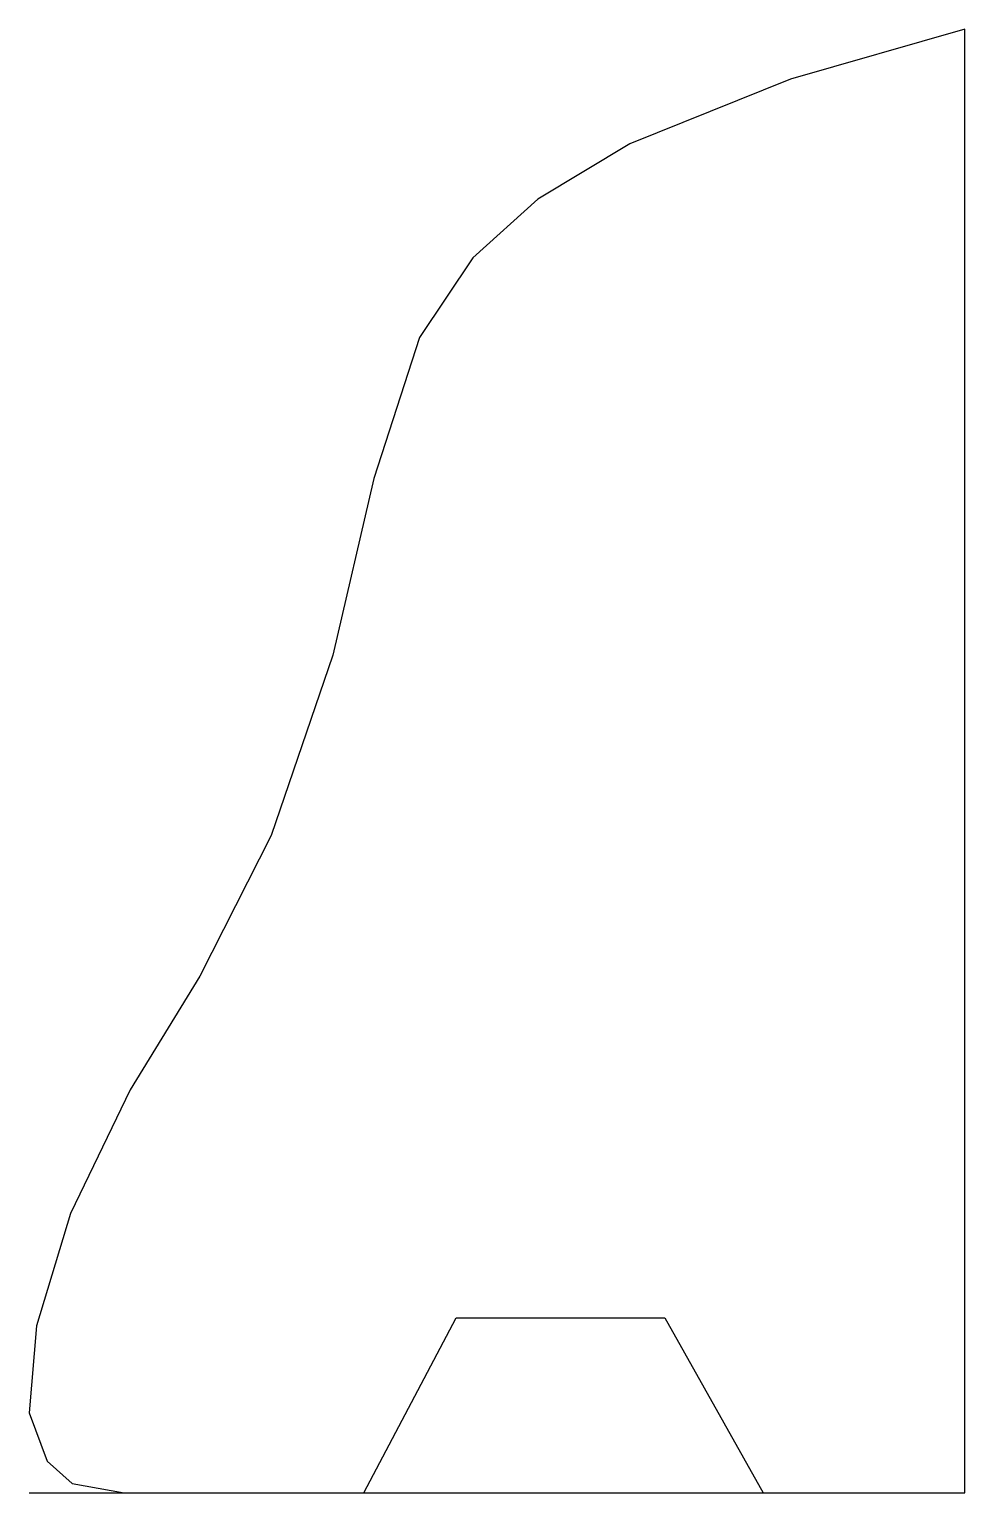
# Model space of a CAD drawing. Extents: x -32 to 0, y 0 to 50.
import ezdxf

# ---------------------------------------------------------------- set-up
doc = ezdxf.new("R2010")
doc.units = 0
doc.layers.get('0').update_dxf_attribs({"linetype": 'CONTINUOUS'})

msp = doc.modelspace()

# ---------------------------------------------------------------- linework, layer by layer
at = {"linetype": 'CONTINUOUS'}
for p, q in [((0, 50), (-5.95, 48.3)), ((0, 0), (0, 50)), ((0, 0), (0, 50)), ((-5.95, 48.3), (-11.44, 46.09)), ((-11.44, 46.09), (-14.58, 44.2)), ((-14.58, 44.2), (-16.81, 42.19)), ((-16.81, 42.19), (-18.63, 39.47)), ((-18.63, 39.47), (-20.19, 34.65)), ((-20.19, 34.65), (-21.59, 28.62)), ((-21.59, 28.62), (-23.7, 22.46)), ((-23.7, 22.46), (-26.13, 17.65)), ((-26.13, 17.65), (-28.51, 13.76)), ((-28.51, 13.76), (-30.55, 9.54)), ((-30.55, 9.54), (-31.71, 5.7)), ((-31.71, 5.7), (-31.96, 2.73)), ((-20.53, 0), (-17.38, 5.97)), ((-17.38, 5.97), (-10.25, 5.97)), ((-10.25, 5.97), (-6.89, 0)), ((-31.96, 2.73), (-31.35, 1.08)), ((-31.35, 1.08), (-30.49, 0.32)), ((-31.96, 0), (0, 0)), ((-30.49, 0.32), (-28.72, 0)), ((-28.72, 0), (-20.53, 0)), ((-6.89, 0), (0, 0))]:
    msp.add_line(p, q, dxfattribs=at)

doc.saveas('drawing.dxf')
